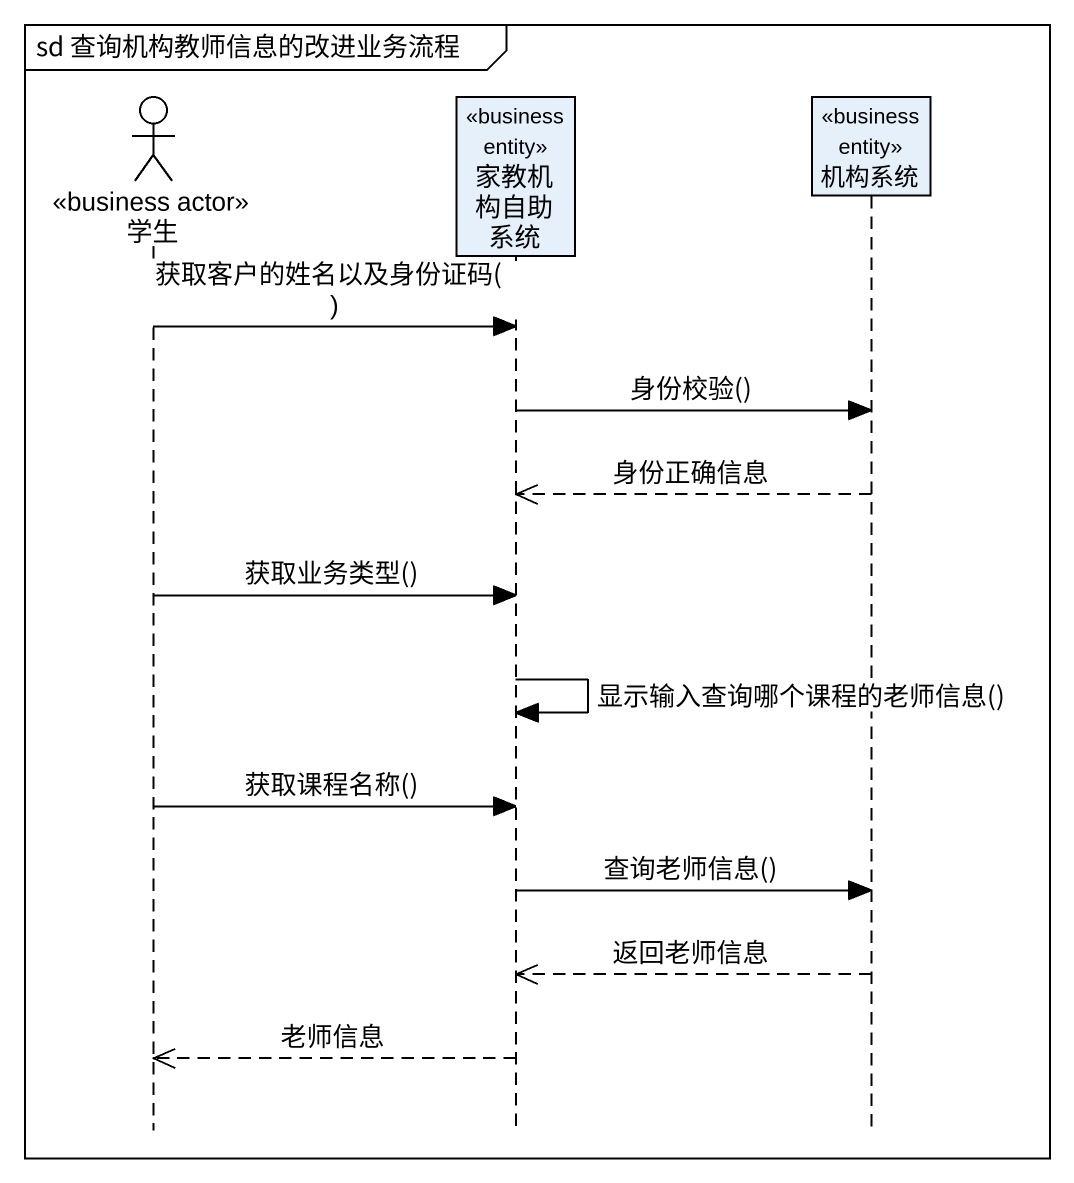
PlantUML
@startuml
mainframe sd 查询机构教师信息的改进业务流程
hide footbox
actor 学生 <<business actor>>
participant 家教机构自助系统 <<business entity>>
participant 机构系统 <<business entity>>

学生 -> 家教机构自助系统 : 获取客户的姓名以及身份证码()
家教机构自助系统 -> 机构系统 : 身份校验()
机构系统 -->> 家教机构自助系统 : 身份正确信息
学生 -> 家教机构自助系统 : 获取业务类型()
家教机构自助系统 -> 家教机构自助系统 : 显示输入查询哪个课程的老师信息()
学生 -> 家教机构自助系统 : 获取课程名称()
家教机构自助系统 -> 机构系统 : 查询老师信息()
机构系统 -->> 家教机构自助系统 : 返回老师信息
家教机构自助系统 -->> 学生 : 老师信息
@enduml
